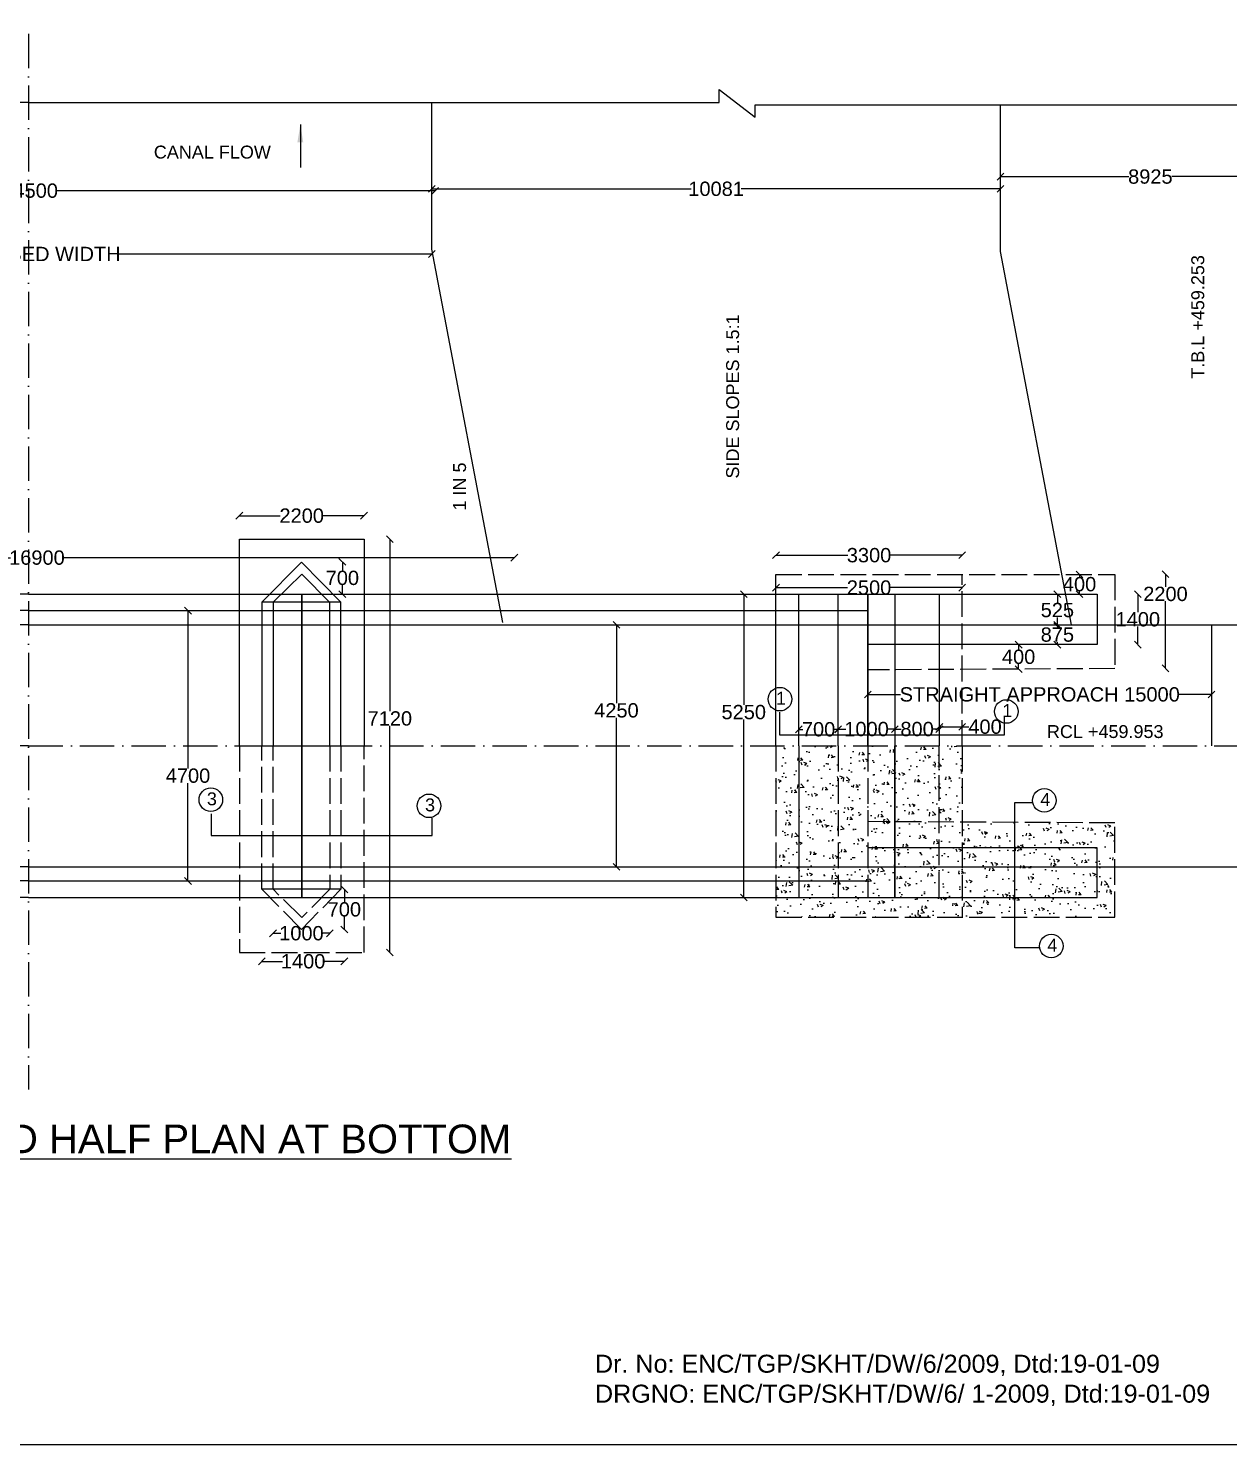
# Model space of a CAD drawing. Header units: millimetres. Extents: x 5124 to 3069731, y 2311 to 45965546.
# Drawn here: x 3030933 to 3047698, y 45928166 to 45947944 of the extents above; entities that cross this region are included whole.
import ezdxf

# ---------------------------------------------------------------- set-up
doc = ezdxf.new("R2010")
doc.units = ezdxf.units.MM
doc.header["$MEASUREMENT"] = 0
doc.linetypes.add('ACAD_ISO02W100', pattern=[15, 12, -3])
doc.linetypes.add('ACAD_ISO10W100', pattern=[18, 12, -3, 0, -3])
for name, color, linetype in [('DIMENSION', 7, 'Continuous'), ('DRAWING', 7, 'Continuous'), ('TEXT', 7, 'Continuous')]:
    doc.layers.add(name, color=color, linetype=linetype)
doc.styles.get("Standard").update_dxf_attribs({"font": 'arial.ttf', "height": 200})
doc.dimstyles.get("Standard").update_dxf_attribs({"dimtxt": 200, "dimasz": 110, "dimexe": 0.18, "dimexo": 0.0625, "dimgap": 0.09, "dimtad": 0, "dimtih": 1, "dimtoh": 1, "dimdec": 0, "dimzin": 0, "dimdsep": 46, "dimtxsty": 'Standard', "dimblk": 'OBLIQUE', "dimcen": 0.09, "dimse1": 1, "dimse2": 1, "dimadec": 0, "dimazin": 0, "dimtfac": 1, "dimtdec": 0, "dimtofl": 0, "dimtmove": 0, "dimatfit": 3, "dimfxl": 1, "dimtolj": 1, "dimtzin": 0, "dimarcsym": 0})

# ---------------------------------------------------------------- blocks, each defined once
blk = doc.blocks.new('_Oblique')
at = {"color": 0, "linetype": 'ByBlock', "lineweight": -2}
blk.add_line((-0.5, -0.5), (0.5, 0.5), dxfattribs=at)
blk = doc.blocks.new('*D71')
at = {"layer": 'Defpoints', "color": 0, "transparency": 16777216}
for p in [(3037721, 45940552), (3024384, 45940043), (3037721, 45940035)]:
    blk.add_point(p, dxfattribs=at)
at = {"layer": 'DIMENSION', "color": 0, "lineweight": -2, "transparency": 16777216}
for p, q in [((3024384, 45940552), (3030686, 45940552)), ((3037721, 45940552), (3031419, 45940552))]:
    blk.add_line(p, q, dxfattribs=at)
at = {"layer": 'DIMENSION', "color": 0, "lineweight": -2, "transparency": 16777216, "xscale": 95, "yscale": 95, "zscale": 95, "rotation": 180}
blk.add_blockref('_Oblique', (3024384, 45940552), dxfattribs=at)
at = {"layer": 'DIMENSION', "color": 0, "lineweight": -2, "transparency": 16777216, "xscale": 95, "yscale": 95, "zscale": 95}
blk.add_blockref('_Oblique', (3037721, 45940552), dxfattribs=at)
at = {"layer": 'DIMENSION', "color": 0, "transparency": 16777216, "insert": (3031053, 45940552), "char_height": 200, "attachment_point": 5}
blk.add_mtext('\\A1;16900', dxfattribs=at)
blk = doc.blocks.new('*D83')
at = {"layer": 'Defpoints', "color": 0, "transparency": 16777216}
for p in [(3044511, 45945873), (3044511, 45945680), (3048698, 45945680)]:
    blk.add_point(p, dxfattribs=at)
at = {"layer": 'DIMENSION', "color": 0, "lineweight": -2, "transparency": 16777216}
for p, q in [((3044511, 45945873), (3046305, 45945873)), ((3048698, 45945873), (3046904, 45945873))]:
    blk.add_line(p, q, dxfattribs=at)
at = {"layer": 'DIMENSION', "color": 0, "lineweight": -2, "transparency": 16777216, "xscale": 95, "yscale": 95, "zscale": 95, "rotation": 180}
blk.add_blockref('_Oblique', (3044511, 45945873), dxfattribs=at)
at = {"layer": 'DIMENSION', "color": 0, "lineweight": -2, "transparency": 16777216, "xscale": 95, "yscale": 95, "zscale": 95}
blk.add_blockref('_Oblique', (3048698, 45945873), dxfattribs=at)
at = {"layer": 'DIMENSION', "color": 0, "transparency": 16777216, "insert": (3046604, 45945873), "char_height": 200, "attachment_point": 5}
blk.add_mtext('\\A1;8925', dxfattribs=at)
blk = doc.blocks.new('*D84')
at = {"layer": 'Defpoints', "color": 0, "transparency": 16777216}
for p in [(3044511, 45945852), (3036568, 45945702), (3036568, 45945702)]:
    blk.add_point(p, dxfattribs=at)
at = {"layer": 'DIMENSION', "color": 0, "lineweight": -2, "transparency": 16777216}
for p, q in [((3036568, 45945702), (3040192, 45945702)), ((3044511, 45945702), (3040887, 45945702))]:
    blk.add_line(p, q, dxfattribs=at)
at = {"layer": 'DIMENSION', "color": 0, "lineweight": -2, "transparency": 16777216, "xscale": 95, "yscale": 95, "zscale": 95, "rotation": 180}
blk.add_blockref('_Oblique', (3036568, 45945702), dxfattribs=at)
at = {"layer": 'DIMENSION', "color": 0, "lineweight": -2, "transparency": 16777216, "xscale": 95, "yscale": 95, "zscale": 95}
blk.add_blockref('_Oblique', (3044511, 45945702), dxfattribs=at)
at = {"layer": 'DIMENSION', "color": 0, "transparency": 16777216, "insert": (3040539, 45945702), "char_height": 200, "attachment_point": 5}
blk.add_mtext('\\A1;10081', dxfattribs=at)
blk = doc.blocks.new('*D85')
at = {"layer": 'Defpoints', "color": 0, "transparency": 16777216}
for p in [(3041375, 45940586), (3041375, 45940318), (3043976, 45940318)]:
    blk.add_point(p, dxfattribs=at)
at = {"layer": 'DIMENSION', "color": 0, "lineweight": -2, "transparency": 16777216}
for p, q in [((3041375, 45940586), (3042377, 45940586)), ((3043976, 45940586), (3042973, 45940586))]:
    blk.add_line(p, q, dxfattribs=at)
at = {"layer": 'DIMENSION', "color": 0, "lineweight": -2, "transparency": 16777216, "xscale": 95, "yscale": 95, "zscale": 95, "rotation": 180}
blk.add_blockref('_Oblique', (3041375, 45940586), dxfattribs=at)
at = {"layer": 'DIMENSION', "color": 0, "lineweight": -2, "transparency": 16777216, "xscale": 95, "yscale": 95, "zscale": 95}
blk.add_blockref('_Oblique', (3043976, 45940586), dxfattribs=at)
at = {"layer": 'DIMENSION', "color": 0, "transparency": 16777216, "insert": (3042675, 45940586), "char_height": 200, "attachment_point": 5}
blk.add_mtext('\\A1;3300', dxfattribs=at)
blk = doc.blocks.new('*D86')
at = {"layer": 'Defpoints', "color": 0, "transparency": 16777216}
for p in [(3041375, 45940134), (3041375, 45940134), (3043976, 45940134)]:
    blk.add_point(p, dxfattribs=at)
at = {"layer": 'DIMENSION', "color": 0, "lineweight": -2, "transparency": 16777216}
for p, q in [((3041375, 45940134), (3042375, 45940134)), ((3043976, 45940134), (3042975, 45940134))]:
    blk.add_line(p, q, dxfattribs=at)
at = {"layer": 'DIMENSION', "color": 0, "lineweight": -2, "transparency": 16777216, "xscale": 95, "yscale": 95, "zscale": 95, "rotation": 180}
blk.add_blockref('_Oblique', (3041375, 45940134), dxfattribs=at)
at = {"layer": 'DIMENSION', "color": 0, "lineweight": -2, "transparency": 16777216, "xscale": 95, "yscale": 95, "zscale": 95}
blk.add_blockref('_Oblique', (3043976, 45940134), dxfattribs=at)
at = {"layer": 'DIMENSION', "color": 0, "transparency": 16777216, "insert": (3042675, 45940134), "char_height": 200, "attachment_point": 5}
blk.add_mtext('\\A1;2500', dxfattribs=at)
blk = doc.blocks.new('*D87')
at = {"layer": 'Defpoints', "color": 0, "transparency": 16777216}
for p in [(3044690, 45939338), (3044764, 45939338), (3044690, 45938995)]:
    blk.add_point(p, dxfattribs=at)
at = {"layer": 'DIMENSION', "color": 0, "lineweight": -2, "transparency": 16777216}
for p, q in [((3044764, 45939338), (3044764, 45939269)), ((3044764, 45938995), (3044764, 45939065))]:
    blk.add_line(p, q, dxfattribs=at)
at = {"layer": 'DIMENSION', "color": 0, "lineweight": -2, "transparency": 16777216, "xscale": 95, "yscale": 95, "zscale": 95}
for p, rotation in [((3044764, 45939338), 90), ((3044764, 45938995), 270)]:
    blk.add_blockref('_Oblique', p, dxfattribs=dict(at, rotation=rotation))
at = {"layer": 'DIMENSION', "color": 0, "transparency": 16777216, "insert": (3044764, 45939167), "char_height": 200, "attachment_point": 5}
blk.add_mtext('\\A1;400', dxfattribs=at)
blk = doc.blocks.new('*D88')
at = {"layer": 'Defpoints', "color": 0, "transparency": 16777216}
for p in [(3045305, 45939615), (3045305, 45939615), (3045305, 45939338)]:
    blk.add_point(p, dxfattribs=at)
at = {"layer": 'DIMENSION', "color": 0, "lineweight": -2, "transparency": 16777216}
for p, q in [((3045305, 45939615), (3045305, 45939579)), ((3045305, 45939338), (3045305, 45939374))]:
    blk.add_line(p, q, dxfattribs=at)
at = {"layer": 'DIMENSION', "color": 0, "lineweight": -2, "transparency": 16777216, "xscale": 95, "yscale": 95, "zscale": 95}
for p, rotation in [((3045305, 45939615), 90), ((3045305, 45939338), 270)]:
    blk.add_blockref('_Oblique', p, dxfattribs=dict(at, rotation=rotation))
at = {"layer": 'DIMENSION', "color": 0, "transparency": 16777216, "insert": (3045305, 45939477), "char_height": 200, "attachment_point": 5}
blk.add_mtext('\\A1;875', dxfattribs=at)
blk = doc.blocks.new('*D89')
at = {"layer": 'Defpoints', "color": 0, "transparency": 16777216}
for p in [(3016562, 45940043), (3045305, 45940043), (3045305, 45939597)]:
    blk.add_point(p, dxfattribs=at)
at = {"layer": 'DIMENSION', "color": 0, "lineweight": -2, "transparency": 16777216}
for p, q in [((3045305, 45940043), (3045305, 45939922)), ((3045305, 45939597), (3045305, 45939718))]:
    blk.add_line(p, q, dxfattribs=at)
at = {"layer": 'DIMENSION', "color": 0, "lineweight": -2, "transparency": 16777216, "xscale": 95, "yscale": 95, "zscale": 95}
for p, rotation in [((3045305, 45940043), 90), ((3045305, 45939597), 270)]:
    blk.add_blockref('_Oblique', p, dxfattribs=dict(at, rotation=rotation))
at = {"layer": 'DIMENSION', "color": 0, "transparency": 16777216, "insert": (3045305, 45939820), "char_height": 200, "attachment_point": 5}
blk.add_mtext('\\A1;525', dxfattribs=at)
blk = doc.blocks.new('*D90')
at = {"layer": 'Defpoints', "color": 0, "transparency": 16777216}
for p in [(3045615, 45940318), (3045615, 45940318), (3045615, 45940043)]:
    blk.add_point(p, dxfattribs=at)
at = {"layer": 'DIMENSION', "color": 0, "lineweight": -2, "transparency": 16777216}
for p, q in [((3045615, 45940318), (3045615, 45940283)), ((3045615, 45940043), (3045615, 45940079))]:
    blk.add_line(p, q, dxfattribs=at)
at = {"layer": 'DIMENSION', "color": 0, "lineweight": -2, "transparency": 16777216, "xscale": 95, "yscale": 95, "zscale": 95}
for p, rotation in [((3045615, 45940318), 90), ((3045615, 45940043), 270)]:
    blk.add_blockref('_Oblique', p, dxfattribs=dict(at, rotation=rotation))
at = {"layer": 'DIMENSION', "color": 0, "transparency": 16777216, "insert": (3045615, 45940181), "char_height": 200, "attachment_point": 5}
blk.add_mtext('\\A1;400', dxfattribs=at)
blk = doc.blocks.new('*D91')
at = {"layer": 'Defpoints', "color": 0, "transparency": 16777216}
for p in [(3045860, 45940043), (3046429, 45940043), (3045860, 45939338)]:
    blk.add_point(p, dxfattribs=at)
at = {"layer": 'DIMENSION', "color": 0, "lineweight": -2, "transparency": 16777216}
for p, q in [((3046429, 45940043), (3046429, 45939793)), ((3046429, 45939338), (3046429, 45939589))]:
    blk.add_line(p, q, dxfattribs=at)
at = {"layer": 'DIMENSION', "color": 0, "lineweight": -2, "transparency": 16777216, "xscale": 95, "yscale": 95, "zscale": 95}
for p, rotation in [((3046429, 45940043), 90), ((3046429, 45939338), 270)]:
    blk.add_blockref('_Oblique', p, dxfattribs=dict(at, rotation=rotation))
at = {"layer": 'DIMENSION', "color": 0, "transparency": 16777216, "insert": (3046429, 45939691), "char_height": 200, "attachment_point": 5}
blk.add_mtext('\\A1;1400', dxfattribs=at)
blk = doc.blocks.new('*D78')
at = {"layer": 'Defpoints', "color": 0, "transparency": 16777216}
for p in [(3045877, 45940322), (3045877, 45939007), (3046815, 45939007)]:
    blk.add_point(p, dxfattribs=at)
at = {"layer": 'DIMENSION', "color": 0, "lineweight": -2, "transparency": 16777216}
for p, q in [((3046815, 45940322), (3046815, 45940147)), ((3046815, 45939007), (3046815, 45939943))]:
    blk.add_line(p, q, dxfattribs=at)
at = {"layer": 'DIMENSION', "color": 0, "lineweight": -2, "transparency": 16777216, "xscale": 95, "yscale": 95, "zscale": 95}
for p, rotation in [((3046815, 45940322), 90), ((3046815, 45939007), 270)]:
    blk.add_blockref('_Oblique', p, dxfattribs=dict(at, rotation=rotation))
at = {"layer": 'DIMENSION', "color": 0, "transparency": 16777216, "insert": (3046815, 45940045), "char_height": 200, "attachment_point": 5}
blk.add_mtext('\\A1;2200', dxfattribs=at)
blk = doc.blocks.new('*D92')
at = {"layer": 'Defpoints', "color": 0, "transparency": 16777216}
for p in [(3042659, 45938642), (3042659, 45938642), (3047459, 45938642)]:
    blk.add_point(p, dxfattribs=at)
at = {"layer": 'DIMENSION', "color": 0, "lineweight": -2, "transparency": 16777216}
for p, q in [((3042659, 45938642), (3043116, 45938642)), ((3047459, 45938642), (3047003, 45938642))]:
    blk.add_line(p, q, dxfattribs=at)
at = {"layer": 'DIMENSION', "color": 0, "lineweight": -2, "transparency": 16777216, "xscale": 95, "yscale": 95, "zscale": 95, "rotation": 180}
blk.add_blockref('_Oblique', (3042659, 45938642), dxfattribs=at)
at = {"layer": 'DIMENSION', "color": 0, "lineweight": -2, "transparency": 16777216, "xscale": 95, "yscale": 95, "zscale": 95}
blk.add_blockref('_Oblique', (3047459, 45938642), dxfattribs=at)
at = {"layer": 'DIMENSION', "color": 0, "transparency": 16777216, "insert": (3045059, 45938642), "char_height": 200, "attachment_point": 5}
blk.add_mtext('\\A1;STRAIGHT APPROACH 15000', dxfattribs=at)
blk = doc.blocks.new('*D93')
at = {"layer": 'Defpoints', "color": 0, "transparency": 16777216}
for p in [(3043656, 45938209), (3043976, 45938209), (3043976, 45938191)]:
    blk.add_point(p, dxfattribs=at)
at = {"layer": 'DIMENSION', "color": 0, "lineweight": -2, "transparency": 16777216}
for p, q in [((3043656, 45938191), (3043976, 45938191)), ((3043976, 45938191), (3044071, 45938191))]:
    blk.add_line(p, q, dxfattribs=at)
at = {"layer": 'DIMENSION', "color": 0, "lineweight": -2, "transparency": 16777216, "xscale": 95, "yscale": 95, "zscale": 95, "rotation": 180}
blk.add_blockref('_Oblique', (3043656, 45938191), dxfattribs=at)
at = {"layer": 'DIMENSION', "color": 0, "lineweight": -2, "transparency": 16777216, "xscale": 95, "yscale": 95, "zscale": 95}
blk.add_blockref('_Oblique', (3043976, 45938191), dxfattribs=at)
at = {"layer": 'DIMENSION', "color": 0, "transparency": 16777216, "insert": (3044295, 45938191), "char_height": 200, "attachment_point": 5}
blk.add_mtext('\\A1;400', dxfattribs=at)
blk = doc.blocks.new('*D79')
at = {"layer": 'Defpoints', "color": 0, "transparency": 16777216}
for p in [(3043036, 45938158), (3043036, 45938158), (3043656, 45938191)]:
    blk.add_point(p, dxfattribs=at)
at = {"layer": 'DIMENSION', "color": 0, "lineweight": -2, "transparency": 16777216}
for p, q in [((3043036, 45938158), (3043125, 45938158)), ((3043656, 45938158), (3043567, 45938158))]:
    blk.add_line(p, q, dxfattribs=at)
at = {"layer": 'DIMENSION', "color": 0, "lineweight": -2, "transparency": 16777216, "xscale": 95, "yscale": 95, "zscale": 95, "rotation": 180}
blk.add_blockref('_Oblique', (3043036, 45938158), dxfattribs=at)
at = {"layer": 'DIMENSION', "color": 0, "lineweight": -2, "transparency": 16777216, "xscale": 95, "yscale": 95, "zscale": 95}
blk.add_blockref('_Oblique', (3043656, 45938158), dxfattribs=at)
at = {"layer": 'DIMENSION', "color": 0, "transparency": 16777216, "insert": (3043346, 45938158), "char_height": 200, "attachment_point": 5}
blk.add_mtext('\\A1;800', dxfattribs=at)
blk = doc.blocks.new('*D94')
at = {"layer": 'Defpoints', "color": 0, "transparency": 16777216}
for p in [(3042245, 45938158), (3042245, 45938158), (3043036, 45938158)]:
    blk.add_point(p, dxfattribs=at)
at = {"layer": 'DIMENSION', "color": 0, "lineweight": -2, "transparency": 16777216}
for p, q in [((3042245, 45938158), (3042351, 45938158)), ((3043036, 45938158), (3042929, 45938158))]:
    blk.add_line(p, q, dxfattribs=at)
at = {"layer": 'DIMENSION', "color": 0, "lineweight": -2, "transparency": 16777216, "xscale": 95, "yscale": 95, "zscale": 95, "rotation": 180}
blk.add_blockref('_Oblique', (3042245, 45938158), dxfattribs=at)
at = {"layer": 'DIMENSION', "color": 0, "lineweight": -2, "transparency": 16777216, "xscale": 95, "yscale": 95, "zscale": 95}
blk.add_blockref('_Oblique', (3043036, 45938158), dxfattribs=at)
at = {"layer": 'DIMENSION', "color": 0, "transparency": 16777216, "insert": (3042640, 45938158), "char_height": 200, "attachment_point": 5}
blk.add_mtext('\\A1;1000', dxfattribs=at)
blk = doc.blocks.new('*D95')
at = {"layer": 'Defpoints', "color": 0, "transparency": 16777216}
for p in [(3041695, 45938158), (3041695, 45938155), (3042245, 45938158)]:
    blk.add_point(p, dxfattribs=at)
at = {"layer": 'DIMENSION', "color": 0, "lineweight": -2, "transparency": 16777216}
for p, q in [((3041695, 45938155), (3041750, 45938155)), ((3042245, 45938155), (3042189, 45938155))]:
    blk.add_line(p, q, dxfattribs=at)
at = {"layer": 'DIMENSION', "color": 0, "lineweight": -2, "transparency": 16777216, "xscale": 95, "yscale": 95, "zscale": 95, "rotation": 180}
blk.add_blockref('_Oblique', (3041695, 45938155), dxfattribs=at)
at = {"layer": 'DIMENSION', "color": 0, "lineweight": -2, "transparency": 16777216, "xscale": 95, "yscale": 95, "zscale": 95}
blk.add_blockref('_Oblique', (3042245, 45938155), dxfattribs=at)
at = {"layer": 'DIMENSION', "color": 0, "transparency": 16777216, "insert": (3041970, 45938155), "char_height": 200, "attachment_point": 5}
blk.add_mtext('\\A1;700', dxfattribs=at)
blk = doc.blocks.new('*D96')
at = {"layer": 'Defpoints', "color": 0, "transparency": 16777216}
for p in [(3040925, 45940043), (3040925, 45940043), (3040925, 45935807)]:
    blk.add_point(p, dxfattribs=at)
at = {"layer": 'DIMENSION', "color": 0, "lineweight": -2, "transparency": 16777216}
for p, q in [((3040925, 45940043), (3040925, 45938497)), ((3040925, 45935807), (3040925, 45938292))]:
    blk.add_line(p, q, dxfattribs=at)
at = {"layer": 'DIMENSION', "color": 0, "lineweight": -2, "transparency": 16777216, "xscale": 95, "yscale": 95, "zscale": 95}
for p, rotation in [((3040925, 45940043), 90), ((3040925, 45935807), 270)]:
    blk.add_blockref('_Oblique', p, dxfattribs=dict(at, rotation=rotation))
at = {"layer": 'DIMENSION', "color": 0, "transparency": 16777216, "insert": (3040925, 45938395), "char_height": 200, "attachment_point": 5}
blk.add_mtext('\\A1;5250', dxfattribs=at)
blk = doc.blocks.new('*D97')
at = {"layer": 'Defpoints', "color": 0, "transparency": 16777216}
for p in [(3038657, 45939615), (3039147, 45939615), (3038657, 45936236)]:
    blk.add_point(p, dxfattribs=at)
at = {"layer": 'DIMENSION', "color": 0, "lineweight": -2, "transparency": 16777216}
for p, q in [((3039147, 45939615), (3039147, 45938521)), ((3039147, 45936236), (3039147, 45938316))]:
    blk.add_line(p, q, dxfattribs=at)
at = {"layer": 'DIMENSION', "color": 0, "lineweight": -2, "transparency": 16777216, "xscale": 95, "yscale": 95, "zscale": 95}
for p, rotation in [((3039147, 45939615), 90), ((3039147, 45936236), 270)]:
    blk.add_blockref('_Oblique', p, dxfattribs=dict(at, rotation=rotation))
at = {"layer": 'DIMENSION', "color": 0, "transparency": 16777216, "insert": (3039147, 45938419), "char_height": 200, "attachment_point": 5}
blk.add_mtext('\\A1;4250', dxfattribs=at)
blk = doc.blocks.new('*D98')
at = {"layer": 'Defpoints', "color": 0, "transparency": 16777216}
for p in [(3033880, 45941138), (3033880, 45940810), (3035621, 45940810)]:
    blk.add_point(p, dxfattribs=at)
at = {"layer": 'DIMENSION', "color": 0, "lineweight": -2, "transparency": 16777216}
for p, q in [((3033880, 45941138), (3034451, 45941138)), ((3035621, 45941138), (3035051, 45941138))]:
    blk.add_line(p, q, dxfattribs=at)
at = {"layer": 'DIMENSION', "color": 0, "lineweight": -2, "transparency": 16777216, "xscale": 95, "yscale": 95, "zscale": 95, "rotation": 180}
blk.add_blockref('_Oblique', (3033880, 45941138), dxfattribs=at)
at = {"layer": 'DIMENSION', "color": 0, "lineweight": -2, "transparency": 16777216, "xscale": 95, "yscale": 95, "zscale": 95}
blk.add_blockref('_Oblique', (3035621, 45941138), dxfattribs=at)
at = {"layer": 'DIMENSION', "color": 0, "transparency": 16777216, "insert": (3034751, 45941138), "char_height": 200, "attachment_point": 5}
blk.add_mtext('\\A1;2200', dxfattribs=at)
blk = doc.blocks.new('*D99')
at = {"layer": 'Defpoints', "color": 0, "transparency": 16777216}
for p in [(3035319, 45940495), (3035341, 45940495), (3035344, 45940043)]:
    blk.add_point(p, dxfattribs=at)
at = {"layer": 'DIMENSION', "color": 0, "lineweight": -2, "transparency": 16777216}
for p, q in [((3035319, 45940495), (3035319, 45940371)), ((3035319, 45940043), (3035319, 45940167))]:
    blk.add_line(p, q, dxfattribs=at)
at = {"layer": 'DIMENSION', "color": 0, "lineweight": -2, "transparency": 16777216, "xscale": 95, "yscale": 95, "zscale": 95}
for p, rotation in [((3035319, 45940495), 90), ((3035319, 45940043), 270)]:
    blk.add_blockref('_Oblique', p, dxfattribs=dict(at, rotation=rotation))
at = {"layer": 'DIMENSION', "color": 0, "transparency": 16777216, "insert": (3035319, 45940269), "char_height": 200, "attachment_point": 5}
blk.add_mtext('\\A1;700', dxfattribs=at)
blk = doc.blocks.new('*D100')
at = {"layer": 'Defpoints', "color": 0, "transparency": 16777216}
for p in [(3035621, 45940810), (3035621, 45935040), (3035982, 45935040)]:
    blk.add_point(p, dxfattribs=at)
at = {"layer": 'DIMENSION', "color": 0, "lineweight": -2, "transparency": 16777216}
for p, q in [((3035982, 45940810), (3035982, 45938408)), ((3035982, 45935040), (3035982, 45938203))]:
    blk.add_line(p, q, dxfattribs=at)
at = {"layer": 'DIMENSION', "color": 0, "lineweight": -2, "transparency": 16777216, "xscale": 95, "yscale": 95, "zscale": 95}
for p, rotation in [((3035982, 45940810), 90), ((3035982, 45935040), 270)]:
    blk.add_blockref('_Oblique', p, dxfattribs=dict(at, rotation=rotation))
at = {"layer": 'DIMENSION', "color": 0, "transparency": 16777216, "insert": (3035982, 45938306), "char_height": 200, "attachment_point": 5}
blk.add_mtext('\\A1;7120', dxfattribs=at)
blk = doc.blocks.new('*D101')
at = {"layer": 'Defpoints', "color": 0, "transparency": 16777216}
for p in [(3035298, 45935921), (3034748, 45935359), (3035347, 45935359)]:
    blk.add_point(p, dxfattribs=at)
at = {"layer": 'DIMENSION', "color": 0, "lineweight": -2, "transparency": 16777216}
for p, q in [((3035347, 45935921), (3035347, 45935742)), ((3035347, 45935359), (3035347, 45935538))]:
    blk.add_line(p, q, dxfattribs=at)
at = {"layer": 'DIMENSION', "color": 0, "lineweight": -2, "transparency": 16777216, "xscale": 95, "yscale": 95, "zscale": 95}
for p, rotation in [((3035347, 45935921), 90), ((3035347, 45935359), 270)]:
    blk.add_blockref('_Oblique', p, dxfattribs=dict(at, rotation=rotation))
at = {"layer": 'DIMENSION', "color": 0, "transparency": 16777216, "insert": (3035347, 45935640), "char_height": 200, "attachment_point": 5}
blk.add_mtext('\\A1;700', dxfattribs=at)
blk = doc.blocks.new('*D80')
at = {"layer": 'Defpoints', "color": 0, "transparency": 16777216}
for p in [(3034351, 45935921), (3035144, 45935921), (3034351, 45935307)]:
    blk.add_point(p, dxfattribs=at)
at = {"layer": 'DIMENSION', "color": 0, "lineweight": -2, "transparency": 16777216}
for p, q in [((3034351, 45935307), (3034458, 45935307)), ((3035144, 45935307), (3035036, 45935307))]:
    blk.add_line(p, q, dxfattribs=at)
at = {"layer": 'DIMENSION', "color": 0, "lineweight": -2, "transparency": 16777216, "xscale": 95, "yscale": 95, "zscale": 95, "rotation": 180}
blk.add_blockref('_Oblique', (3034351, 45935307), dxfattribs=at)
at = {"layer": 'DIMENSION', "color": 0, "lineweight": -2, "transparency": 16777216, "xscale": 95, "yscale": 95, "zscale": 95}
blk.add_blockref('_Oblique', (3035144, 45935307), dxfattribs=at)
at = {"layer": 'DIMENSION', "color": 0, "transparency": 16777216, "insert": (3034747, 45935307), "char_height": 200, "attachment_point": 5}
blk.add_mtext('\\A1;1000', dxfattribs=at)
blk = doc.blocks.new('*D81')
at = {"layer": 'Defpoints', "color": 0, "transparency": 16777216}
for p in [(3034194, 45935921), (3035347, 45935921), (3034194, 45934915)]:
    blk.add_point(p, dxfattribs=at)
at = {"layer": 'DIMENSION', "color": 0, "lineweight": -2, "transparency": 16777216}
for p, q in [((3034194, 45934915), (3034482, 45934915)), ((3035347, 45934915), (3035059, 45934915))]:
    blk.add_line(p, q, dxfattribs=at)
at = {"layer": 'DIMENSION', "color": 0, "lineweight": -2, "transparency": 16777216, "xscale": 95, "yscale": 95, "zscale": 95, "rotation": 180}
blk.add_blockref('_Oblique', (3034194, 45934915), dxfattribs=at)
at = {"layer": 'DIMENSION', "color": 0, "lineweight": -2, "transparency": 16777216, "xscale": 95, "yscale": 95, "zscale": 95}
blk.add_blockref('_Oblique', (3035347, 45934915), dxfattribs=at)
at = {"layer": 'DIMENSION', "color": 0, "transparency": 16777216, "insert": (3034771, 45934915), "char_height": 200, "attachment_point": 5}
blk.add_mtext('\\A1;1400', dxfattribs=at)
blk = doc.blocks.new('*D82')
at = {"layer": 'Defpoints', "color": 0, "transparency": 16777216}
for p in [(3032978, 45939812), (3033163, 45939812), (3032978, 45936038)]:
    blk.add_point(p, dxfattribs=at)
at = {"layer": 'DIMENSION', "color": 0, "lineweight": -2, "transparency": 16777216}
for p, q in [((3033163, 45939812), (3033163, 45937609)), ((3033163, 45936038), (3033163, 45937404))]:
    blk.add_line(p, q, dxfattribs=at)
at = {"layer": 'DIMENSION', "color": 0, "lineweight": -2, "transparency": 16777216, "xscale": 95, "yscale": 95, "zscale": 95}
for p, rotation in [((3033163, 45939812), 90), ((3033163, 45936038), 270)]:
    blk.add_blockref('_Oblique', p, dxfattribs=dict(at, rotation=rotation))
at = {"layer": 'DIMENSION', "color": 0, "transparency": 16777216, "insert": (3033163, 45937507), "char_height": 200, "attachment_point": 5}
blk.add_mtext('\\A1;4700', dxfattribs=at)
blk = doc.blocks.new('*D102')
at = {"layer": 'Defpoints', "color": 0, "transparency": 16777216}
for p in [(3025299, 45945702), (3036616, 45945749), (3036616, 45945676)]:
    blk.add_point(p, dxfattribs=at)
at = {"layer": 'DIMENSION', "color": 0, "lineweight": -2, "transparency": 16777216}
for p, q in [((3025299, 45945676), (3030591, 45945676)), ((3036616, 45945676), (3031324, 45945676))]:
    blk.add_line(p, q, dxfattribs=at)
at = {"layer": 'DIMENSION', "color": 0, "lineweight": -2, "transparency": 16777216, "xscale": 95, "yscale": 95, "zscale": 95, "rotation": 180}
blk.add_blockref('_Oblique', (3025299, 45945676), dxfattribs=at)
at = {"layer": 'DIMENSION', "color": 0, "lineweight": -2, "transparency": 16777216, "xscale": 95, "yscale": 95, "zscale": 95}
blk.add_blockref('_Oblique', (3036616, 45945676), dxfattribs=at)
at = {"layer": 'DIMENSION', "color": 0, "transparency": 16777216, "insert": (3030958, 45945676), "char_height": 200, "attachment_point": 5}
blk.add_mtext('\\A1;14500', dxfattribs=at)
blk = doc.blocks.new('*D103')
at = {"layer": 'Defpoints', "color": 0, "transparency": 16777216}
for p in [(3025299, 45944862), (3036568, 45944862), (3036568, 45944792)]:
    blk.add_point(p, dxfattribs=at)
at = {"layer": 'DIMENSION', "color": 0, "lineweight": -2, "transparency": 16777216}
for p, q in [((3025299, 45944792), (3029663, 45944792)), ((3036568, 45944792), (3032204, 45944792))]:
    blk.add_line(p, q, dxfattribs=at)
at = {"layer": 'DIMENSION', "color": 0, "lineweight": -2, "transparency": 16777216, "xscale": 95, "yscale": 95, "zscale": 95, "rotation": 180}
blk.add_blockref('_Oblique', (3025299, 45944792), dxfattribs=at)
at = {"layer": 'DIMENSION', "color": 0, "lineweight": -2, "transparency": 16777216, "xscale": 95, "yscale": 95, "zscale": 95}
blk.add_blockref('_Oblique', (3036568, 45944792), dxfattribs=at)
at = {"layer": 'DIMENSION', "color": 0, "transparency": 16777216, "insert": (3030934, 45944792), "char_height": 200, "attachment_point": 5}
blk.add_mtext('\\A1;CANAL BED WIDTH', dxfattribs=at)

msp = doc.modelspace()

# ---------------------------------------------------------------- hatches: boundary and pattern name
at = {"layer": 'DRAWING'}
h = msp.add_hatch(dxfattribs=at)
h.set_pattern_fill('AR-CONC', color=256, scale=60, style=0)
h.set_pattern_definition([(130, (6061867.62, 0), (-430.3561096, -37.651281), [45, -495]), (185, (6061867.62, 0), (83.2508, 451.3152802), [36, -396]), (79.5486, (6061831.76, -3.14), (-347.105629, 413.6637252), [38.244114, -420.685267]), (133.8158, (6061867.6, 120), (-640.344629, -99.3114086), [67.5, -742.5]), (83.3644, (6061814.26, 111.7), (-560.797623, 584.4707225), [57.366173, -631.0278]), (188.8158, (6061867.6, 120), (-560.797167, 584.471161), [54, -594]), (159, (6061807.62, 90), (-358.1442313, -241.5713344), [45, -495]), (214, (6061807.62, 90), (-145.989199, 435.090027), [36, -396]), (108.5486, (6061777.78, 69.87), (-504.133577, 193.518298), [38.244114, -420.685267]), (142.5, (6061867.62, 0), (-7.2959132, 199.7363123), [0, -391.2, 0, -402, 0, -397.5]), (172.5, (6061867.62, 0), (-157.8417225, 236.6470271), [0, -229.2, 0, -382.2, 0, -151.5]), (212.5, (6062001.42, 0), (-320.2934617, -13.53292304), [0, -150, 0, -468, 0, -621]), (222.5, (6062061.42, 0), (-349.9117016, 60.0629894), [0, -195, 0, -310.8, 0, -441])])
h.paths.add_polyline_path([(3043975.5, 45936859.1), (3046109.9, 45936847.7), (3046109.9, 45936235.5), (3045860.5, 45936235.5), (3045860.5, 45936498.5), (3043975.5, 45936498.5)])
h.paths.add_polyline_path([(3045860.5, 45936235.5), (3046109.9, 45936235.5), (3046109.9, 45935532.4), (3043975.5, 45935532.4), (3043975.5, 45935807), (3045860.5, 45935807)])
h.paths.add_polyline_path([(3043975.5, 45936235.5), (3045860.5, 45936235.5), (3045860.5, 45935807), (3043975.5, 45935807)], flags=16)
h.paths.add_polyline_path([(3043975.5, 45936498.5), (3045860.5, 45936498.5), (3045860.5, 45936235.5), (3043975.5, 45936235.5)], flags=16)
h.paths.add_polyline_path([(3043656.3, 45936860.8), (3043975.5, 45936859.1), (3043975.5, 45936498.5), (3043656.3, 45936498.5)])
h.paths.add_polyline_path([(3043656.3, 45936498.5), (3043975.5, 45936498.5), (3043975.5, 45936235.5), (3043656.3, 45936235.5)])
h.paths.add_polyline_path([(3043656.3, 45936235.5), (3043975.5, 45936235.5), (3043975.5, 45935807), (3043656.3, 45935807)])
h.paths.add_polyline_path([(3043035.5, 45936235.5), (3043656.3, 45936235.5), (3043656.3, 45935807), (3043035.5, 45935807)])
h.paths.add_polyline_path([(3043035.5, 45936498.5), (3043656.3, 45936498.5), (3043656.3, 45936235.5), (3043035.5, 45936235.5)])
h.paths.add_polyline_path([(3043035.5, 45936864.1), (3043656.3, 45936860.8), (3043656.3, 45936498.5), (3043035.5, 45936498.5)])
h.paths.add_polyline_path([(3042659.3, 45936866.1), (3043035.5, 45936864.1), (3043035.5, 45936498.5), (3042659.3, 45936498.5)])
h.paths.add_polyline_path([(3042659.3, 45936498.5), (3043035.5, 45936498.5), (3043035.5, 45936235.5), (3042659.3, 45936235.5)])
h.paths.add_polyline_path([(3042659.3, 45936235.5), (3043035.5, 45936235.5), (3043035.5, 45935807), (3042659.3, 45935807)])
h.paths.add_polyline_path([(3042244.5, 45936038), (3042659.3, 45936038), (3042659.3, 45935807), (3042244.5, 45935807)])
h.paths.add_polyline_path([(3042244.5, 45936235.5), (3042659.3, 45936235.5), (3042659.3, 45936038), (3042244.5, 45936038)])
h.paths.add_polyline_path([(3041694.6, 45936038), (3042244.5, 45936038), (3042244.5, 45935807), (3041694.6, 45935807)])
h.paths.add_polyline_path([(3041694.6, 45936235.5), (3042244.5, 45936235.5), (3042244.5, 45936038), (3041694.6, 45936038)])
h.paths.add_polyline_path([(3041374.6, 45935807), (3043975.5, 45935807), (3043975.5, 45935532.4), (3041374.6, 45935532.4)])
h.paths.add_polyline_path([(3041374.6, 45936038), (3041694.6, 45936038), (3041694.6, 45935807), (3041374.6, 45935807)])
h.paths.add_polyline_path([(3041374.6, 45936235.5), (3041694.6, 45936235.5), (3041694.6, 45936038), (3041374.6, 45936038)])
h.paths.add_polyline_path([(3041374.6, 45937925.2), (3041694.6, 45937925.2), (3041694.6, 45936235.5), (3041374.6, 45936235.5)])
h.paths.add_polyline_path([(3041694.6, 45937925.2), (3042244.5, 45937925.2), (3042244.5, 45936235.5), (3041694.6, 45936235.5)])
h.paths.add_polyline_path([(3042244.5, 45937925.2), (3042659.3, 45937925.2), (3042659.3, 45936235.5), (3042244.5, 45936235.5)])
h.paths.add_polyline_path([(3043035.5, 45937925.2), (3043656.3, 45937925.2), (3043656.3, 45936860.8), (3043035.5, 45936864.1)])
h.paths.add_polyline_path([(3042659.3, 45937925.2), (3043035.5, 45937925.2), (3043035.5, 45936864.1), (3042659.3, 45936866.1)])
h.paths.add_polyline_path([(3043656.3, 45937925.2), (3043975.5, 45937925.2), (3043975.5, 45936859.1), (3043656.3, 45936860.8)])

# ---------------------------------------------------------------- linework, layer by layer
at = {"layer": 'DIMENSION'}
for points in [[(3041426, 45938395.4), (3041426, 45938078), (3044569, 45938078), (3044569, 45938332.2)], [(3045065.8, 45935104.1), (3044710.6, 45935104.1), (3044710.6, 45937135.1), (3044950.6, 45937135.1)], [(3033485.2, 45936973.7), (3033485.2, 45936673.7), (3036571.7, 45936673.7), (3036571.7, 45936912.3)]]:
    msp.add_lwpolyline(points, dxfattribs=at)
for centre in [(3041430.7, 45938576), (3044592, 45938404), (3033482.4, 45937172), (3045122.8, 45937162.7), (3036529, 45937086.8), (3045220.6, 45935129)]:
    msp.add_circle(centre, 164.7, dxfattribs=at)
at = {"layer": 'DRAWING'}
for points in [[(3003923.2, 45965545.9), (3069730.8, 45965545.9), (3069730.8, 45928165.9), (3003923.2, 45928165.9)], [(3035298.4, 45939929.4), (3034193.7, 45939929.4), (3034193.7, 45937925.2), (3035298.4, 45937925.2)], [(3035143.7, 45939929.4), (3034351.2, 45939929.4), (3034351.2, 45937925.2), (3035143.7, 45937925.2)]]:
    msp.add_lwpolyline(points, close=True, dxfattribs=at)
at = {"layer": 'DRAWING', "linetype": 'ACAD_ISO10W100', "ltscale": 40}
for points in [[(3030933.8, 45947865.8), (3030933.8, 45933124.3)], [(3030933.8, 45937925.2), (3004964.6, 45937925.2)], [(3030933.8, 45937925.2), (3056903, 45937925.2)]]:
    msp.add_lwpolyline(points, dxfattribs=at)
at = {"layer": 'DRAWING'}
for points in [[(3030933.8, 45946906.4), (3021287.2, 45946906.4), (3021287.2, 45947088), (3020783.4, 45946701.4), (3020783.4, 45946874.1), (3010250.9, 45946874.1), (3010250.9, 45947026.8), (3009757.4, 45946679.2), (3009757.4, 45946855.6), (3005467.6, 45946855.6), (3005467.6, 45937501.7), (3005830.1, 45937292.8), (3005248.4, 45937292.8), (3005514, 45937005.6), (3005514, 45934542.9)], [(3030933.8, 45946906.4), (3040580.5, 45946906.4), (3040580.5, 45947088), (3041084.2, 45946701.4), (3041084.2, 45946874.1), (3051616.7, 45946874.1), (3051616.7, 45947026.8), (3052110.2, 45946679.2), (3052110.2, 45946855.6), (3056400, 45946855.6), (3056400, 45937501.7), (3056037.5, 45937292.8), (3056619.2, 45937292.8), (3056353.7, 45937005.6), (3056353.7, 45934542.9)], [(3037558.5, 45939647.1), (3036568.1, 45944861.9), (3036568.1, 45946906.4)], [(3045501.1, 45939614.9), (3044510.6, 45944829.7), (3044510.6, 45946874.1)], [(3033880.1, 45937925.2), (3033880.1, 45940810), (3035621.4, 45940810), (3035621.4, 45937925.2)], [(3035298.4, 45939929.4), (3034747.5, 45940491), (3034193.7, 45939929.4)], [(3035143.7, 45939927.4), (3034754.9, 45940323.7), (3034351.2, 45939929.4)], [(3041374.6, 45937925.2), (3041374.6, 45940318)], [(3030933.8, 45940043.5), (3016007.1, 45940043.5)], [(3030933.8, 45940043.5), (3045860.5, 45940043.5)], [(3041694.6, 45937925.2), (3041694.6, 45940043.5)], [(3042244.5, 45937925.2), (3042244.5, 45940043.5)], [(3043035.5, 45940043.5), (3043035.5, 45937925.2)], [(3043656.3, 45940043.5), (3043656.3, 45937925.2)], [(3045860.5, 45940043.5), (3045860.5, 45939614.9)], [(3030933.8, 45939812.4), (3019208.4, 45939812.4)], [(3030933.8, 45939812.4), (3042659.3, 45939812.4)], [(3030933.8, 45939614.9), (3005467.6, 45939614.9)], [(3030933.8, 45939614.9), (3056400, 45939614.9)], [(3045860.5, 45939614.9), (3045860.5, 45939338.4), (3042659.3, 45939338.4)], [(3047459.3, 45939614.9), (3047459.3, 45937925.2)], [(3045860.5, 45936235.5), (3045860.5, 45936498.5), (3042659.3, 45936498.5)], [(3030933.8, 45936235.5), (3005467.6, 45936235.5)], [(3030933.8, 45936235.5), (3056400, 45936235.5)], [(3045860.5, 45935807), (3045860.5, 45936235.5)], [(3030933.8, 45936038), (3019208.4, 45936038)], [(3030933.8, 45936038), (3042659.3, 45936038)], [(3030933.8, 45935807), (3016007.1, 45935807)], [(3030933.8, 45935807), (3045860.5, 45935807)]]:
    msp.add_lwpolyline(points, dxfattribs=at)
at = {"layer": 'DRAWING', "linetype": 'ACAD_ISO02W100', "ltscale": 30}
for points in [[(3041374.6, 45940318), (3046109.9, 45940318), (3046109.9, 45939002.7), (3042659.3, 45938984.3)], [(3043975.5, 45937925.2), (3043975.5, 45940318)], [(3033880.1, 45937925.2), (3033880.1, 45935040.4), (3035621.4, 45935040.4), (3035621.4, 45937925.2)], [(3041374.6, 45937925.2), (3041374.6, 45935532.4)], [(3042244.5, 45937925.2), (3042244.5, 45935807)], [(3042659.3, 45937925.2), (3042659.3, 45935807)], [(3043656.3, 45935807), (3043656.3, 45937925.2)], [(3043975.5, 45937925.2), (3043975.5, 45935532.4)], [(3041374.6, 45935532.4), (3046109.9, 45935532.4), (3046109.9, 45936847.7), (3042659.3, 45936866.1)], [(3035298.4, 45935921), (3034747.5, 45935359.4), (3034193.7, 45935921)], [(3035143.7, 45935923.1), (3034754.9, 45935526.7), (3034351.2, 45935921)]]:
    msp.add_lwpolyline(points, dxfattribs=at)
at = {"layer": 'DRAWING', "const_width": 25}
for points in [[(3034751.7, 45940043.5), (3034751.7, 45937925.2)], [(3042659.3, 45937925.2), (3042659.3, 45940043.5)], [(3034751.7, 45935807), (3034751.7, 45937925.2)]]:
    msp.add_lwpolyline(points, dxfattribs=at)
at = {"layer": 'DRAWING', "linetype": 'ACAD_ISO02W100', "ltscale": 30}
for points in [[(3035298.4, 45935921), (3034193.7, 45935921), (3034193.7, 45937925.2), (3035298.4, 45937925.2)], [(3035143.7, 45935921), (3034351.2, 45935921), (3034351.2, 45937925.2), (3035143.7, 45937925.2)]]:
    msp.add_lwpolyline(points, close=True, dxfattribs=at)
at = {"layer": 'DRAWING', "ltscale": 30}
msp.add_lwpolyline([(3041694.6, 45937925.2), (3041694.6, 45935807)], dxfattribs=at)
at = {"layer": 'DRAWING', "linetype": 'ACAD_ISO02W100', "ltscale": 30, "const_width": 25}
msp.add_lwpolyline([(3043035.5, 45935807), (3043035.5, 45937925.2)], dxfattribs=at)

# ---------------------------------------------------------------- texts
at = {"layer": 'TEXT'}
for s, height, p in [('CANAL FLOW', 180, (3032685.8, 45946126.2)), ('1', 180, (3041375.1, 45938498.8)), ('1', 180, (3044536.4, 45938326.8)), ('RCL +459.953', 180, (3045159.2, 45938033.9)), ('3', 180, (3033426.9, 45937094.8)), ('3', 180, (3036473.4, 45937009.6)), ('4', 180, (3045067.2, 45937085.5)), ('4', 180, (3045165, 45935051.8)), ('%%UHALF PLAN AT TOP AND HALF PLAN AT BOTTOM', 400, (3024516, 45932235.8))]:
    msp.add_text(s, height=height, dxfattribs=at).set_placement(p)
for s, p in [('T.B.L +459.253', (3047355.9, 45943050.9)), ('SIDE SLOPES 1.5:1', (3040859.7, 45941657)), ('1 IN 5', (3037046.1, 45941210.1))]:
    msp.add_text(s, height=180, rotation=90, dxfattribs=at).set_placement(p)
at = {"layer": 'TEXT', "insert": (3038847.2, 45929421.9), "char_height": 250.979, "width": 8977.747, "attachment_point": 1}
msp.add_mtext('Dr. No: ENC/TGP/SKHT/DW/6/2009, Dtd:19-01-09 \\PDRGNO: ENC/TGP/SKHT/DW/6/ 1-2009, Dtd:19-01-09 \\P', dxfattribs=at)

# ---------------------------------------------------------------- dimensions: what is measured, and where the dimension line sits
at = {"layer": 'DIMENSION'}
for base, p1, p2, angle, text, picture, middle in [((3036568.1, 45945701.5), (3044510.6, 45945851.9), (3036568.1, 45945702.4), 180, '10081', '*D84', (3040539.4, 45945701.5)), ((3044510.6, 45945873.1), (3048697.8, 45945679.9), (3044510.6, 45945679.9), 180, '8925', '*D83', (3046604.2, 45945873.1)), ((3033880.1, 45941138.3), (3035621.4, 45940810), (3033880.1, 45940810), 180, '2200', '*D98', (3034750.7, 45941138.3)), ((3041374.6, 45940585.7), (3043975.5, 45940318), (3041374.6, 45940318), 180, '3300', '*D85', (3042675.1, 45940585.7)), ((3035318.5, 45940494.8), (3035343.9, 45940043.5), (3035340.8, 45940494.8), 90, '700', '*D99', (3035318.5, 45940269.1)), ((3045614.5, 45940318), (3045614.5, 45940043.5), (3045614.5, 45940318), 90, '400', '*D90', (3045614.5, 45940180.7)), ((3045305.1, 45940043.5), (3045305.1, 45939596.8), (3016562.5, 45940043.5), 90, '525', '*D89', (3045305.1, 45939820.2)), ((3041374.6, 45940134), (3043975.5, 45940134), (3041374.6, 45940134), 180, '2500', '*D86', (3042675.1, 45940134)), ((3046428.7, 45940043.5), (3045860.5, 45939338.4), (3045860.5, 45940043.5), 90, '1400', '*D91', (3046428.7, 45939690.9)), ((3045305.1, 45939614.9), (3045305.1, 45939338.4), (3045305.1, 45939614.9), 90, '875', '*D88', (3045305.1, 45939476.6)), ((3044764.1, 45939338.4), (3044689.9, 45938995.1), (3044689.9, 45939338.4), 90, '400', '*D87', (3044764.1, 45939166.8)), ((3042659.3, 45938641.5), (3047459.3, 45938641.5), (3042659.3, 45938641.5), 180, 'STRAIGHT APPROACH 15000', '*D92', (3045059.3, 45938641.5)), ((3043975.5, 45938190.6), (3043656.3, 45938209.4), (3043975.5, 45938209.4), 180, '400', '*D93', (3044295.3, 45938190.6)), ((3041694.6, 45938154.6), (3042244.5, 45938157.8), (3041694.6, 45938157.8), 180, '700', '*D95', (3041969.5, 45938154.6)), ((3042244.5, 45938157.8), (3043035.5, 45938157.8), (3042244.5, 45938157.8), 180, '1000', '*D94', (3042640, 45938157.8)), ((3043035.5, 45938157.8), (3043656.3, 45938190.6), (3043035.5, 45938157.8), 180, '800', '*D79', (3043345.9, 45938157.8)), ((3035347.3, 45935359.4), (3035298.4, 45935921), (3034747.5, 45935359.4), 90, '700', '*D101', (3035347.3, 45935640.2)), ((3034193.7, 45934915.1), (3035347.3, 45935921), (3034193.7, 45935921), 180, '1400', '*D81', (3034770.5, 45934915.1)), ((3034351.2, 45935306.6), (3035143.7, 45935921), (3034351.2, 45935921), 180, '1000', '*D80', (3034747.4, 45935306.6))]:
    dim = msp.add_linear_dim(base=base, p1=p1, p2=p2, angle=angle, text=text, dimstyle='Standard', override={"dimasz": 95, "dimarcsym": 1}, dxfattribs=at)
    dim.commit()
    dim.dimension.update_dxf_attribs({"geometry": picture, "text_midpoint": middle})
for base, p1, p2, text, picture, middle in [((3036615.6, 45945675.7), (3025299.5, 45945701.5), (3036615.6, 45945749), '14500', '*D102', (3030957.6, 45945675.7)), ((3036568.1, 45944791.5), (3025299.5, 45944861.9), (3036568.1, 45944861.9), 'CANAL BED WIDTH', '*D103', (3030933.8, 45944791.5)), ((3037721.1, 45940552.3), (3024384.4, 45940043.5), (3037721.1, 45940035.2), '16900', '*D71', (3031052.7, 45940552.3))]:
    dim = msp.add_linear_dim(base=base, p1=p1, p2=p2, text=text, dimstyle='Standard', override={"dimasz": 95, "dimarcsym": 1}, dxfattribs=at)
    dim.commit()
    dim.dimension.update_dxf_attribs({"geometry": picture, "text_midpoint": middle})
for base, p1, p2, text, picture, middle in [((3035981.8, 45935040.4), (3035621.4, 45940810), (3035621.4, 45935040.4), '7120', '*D100', (3035981.8, 45938305.6)), ((3046814.6, 45939007.1), (3045877.2, 45940322.4), (3045877.2, 45939007.1), '2200', '*D78', (3046814.6, 45940044.7)), ((3040924.5, 45940043.5), (3040924.5, 45935807), (3040924.5, 45940043.5), '5250', '*D96', (3040924.5, 45938394.6)), ((3033163, 45939812.4), (3032977.8, 45936038), (3032977.8, 45939812.4), '4700', '*D82', (3033163, 45937506.5)), ((3039147.3, 45939614.9), (3038656.5, 45936235.5), (3038656.5, 45939614.9), '4250', '*D97', (3039147.3, 45938418.6))]:
    dim = msp.add_linear_dim(base=base, p1=p1, p2=p2, angle=90, text=text, dimstyle='Standard', override={"dimasz": 95, "dimarcsym": 1}, dxfattribs=at)
    dim.commit()
    dim.dimension.update_dxf_attribs({"geometry": picture, "text_midpoint": middle, "dimtype": 160})

# ---------------------------------------------------------------- leaders
msp.add_leader([(3034732, 45946602.1), (3034732, 45945999.6)], dimstyle='Standard', override={"dimasz": 250, "dimgap": 0.09, "dimtad": 0, "dimarcsym": 1}, dxfattribs=at)

doc.saveas('drawing.dxf')
